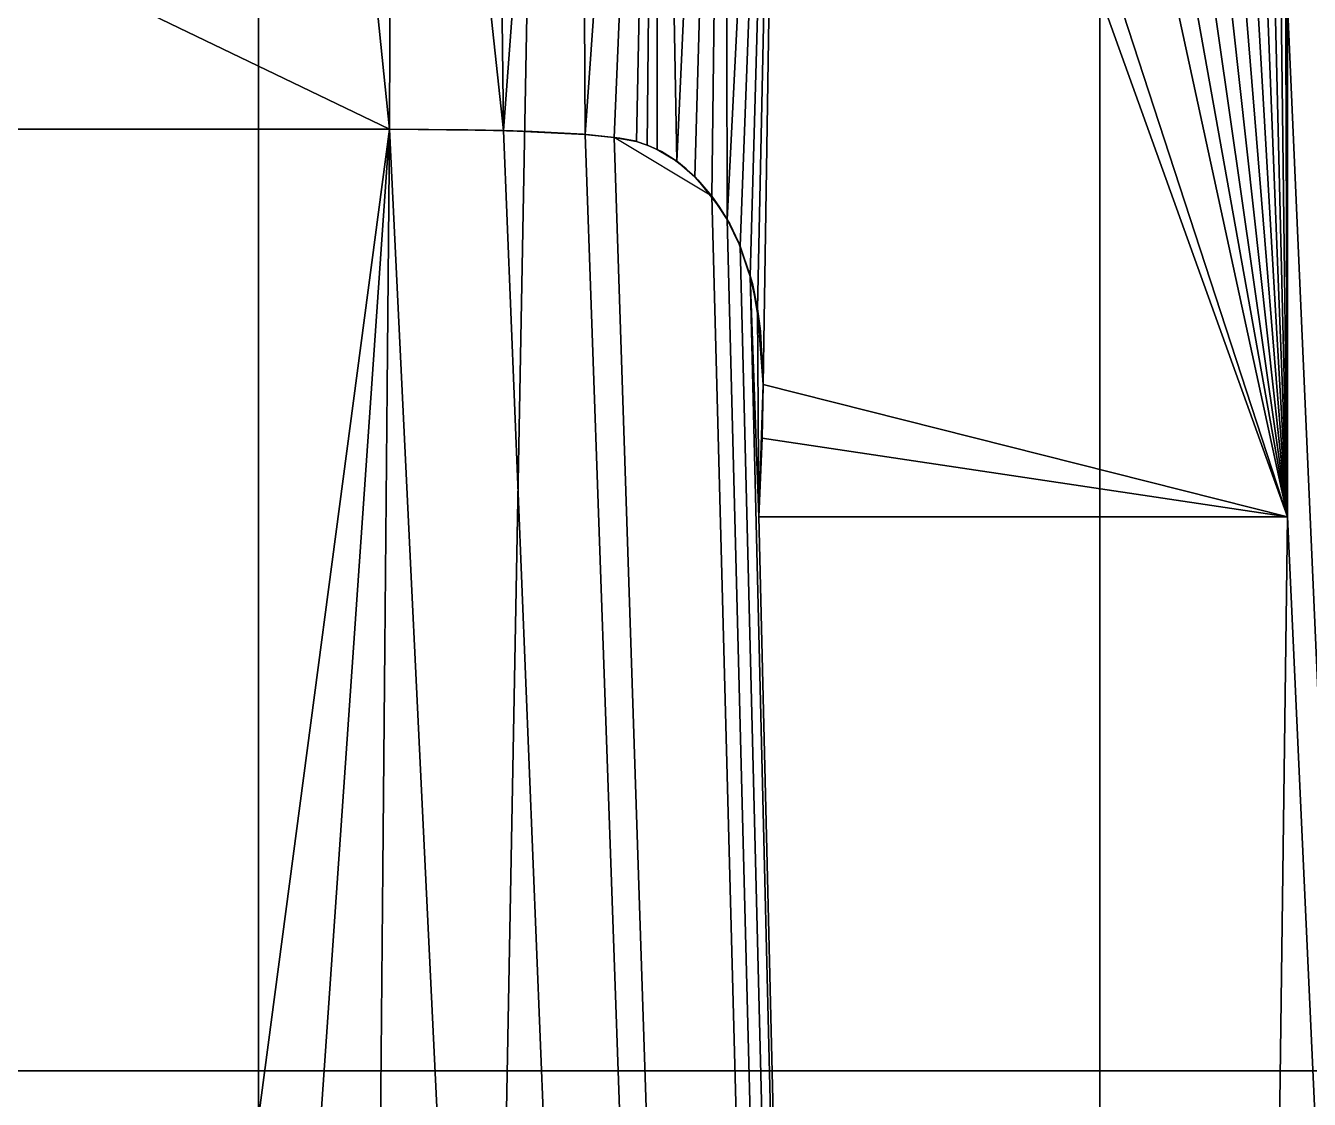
# Model space of a CAD drawing. Extents: x 36 to 230, y -1 to 167.
# Drawn here: x 84.103 to 87.923, y 56.426 to 59.621 of the extents above; entities that cross this region are included whole.
import ezdxf

# ---------------------------------------------------------------- set-up
doc = ezdxf.new("R2010")
doc.units = 0
doc.layers.get('0').update_dxf_attribs({"color": 13, "linetype": 'CONTINUOUS'})

# ---------------------------------------------------------------- blocks, each defined once
blk = doc.blocks.new('PARTE_23_-_SKETCHUP_STL_1')
for p, q in [((87.858, 59.6857, 5), (87.858, 58.1597, 5)), ((87.858, 59.6857, 3.5), (87.858, 58.1597, 3.5)), ((85.1858, 59.3127, 5), (78.8579, 59.3127, 5)), ((85.1858, 59.3127, 3.5), (78.8579, 59.3127, 3.5)), ((85.5247, 59.3088, 5), (85.1858, 59.3127, 5)), ((85.1858, 59.3127, 5), (85.1858, 59.3127, 3.5)), ((85.1858, 59.3127, 5), (85.4186, 59.311, 4.25)), ((85.4186, 59.311, 4.25), (85.1858, 59.3127, 3.5)), ((85.5247, 59.3088, 3.5), (85.1858, 59.3127, 3.5)), ((85.5247, 59.3088, 3.5), (85.4186, 59.311, 4.25)), ((85.4186, 59.311, 4.25), (85.6105, 59.3061, 4.25)), ((85.5247, 59.3088, 5), (85.4186, 59.311, 4.25)), ((85.7682, 59.2974, 5), (85.5247, 59.3088, 5)), ((85.6105, 59.3061, 4.25), (85.5247, 59.3088, 3.5)), ((85.6105, 59.3061, 4.25), (85.5247, 59.3088, 5)), ((85.7682, 59.2974, 3.5), (85.5247, 59.3088, 3.5)), ((85.7682, 59.2974, 3.5), (85.6105, 59.3061, 4.25)), ((85.7682, 59.2974, 5), (85.6105, 59.3061, 4.25)), ((85.7615, 59.2979, 4.25), (85.7682, 59.2974, 3.5)), ((85.8542, 59.2888, 3.5), (85.7615, 59.2979, 4.25)), ((85.7615, 59.2979, 4.25), (85.8715, 59.2864, 4.25)), ((85.7682, 59.2974, 5), (85.7615, 59.2979, 4.25)), ((85.8542, 59.2888, 5), (85.7615, 59.2979, 4.25)), ((85.8542, 59.2888, 5), (85.7682, 59.2974, 5)), ((85.8542, 59.2888, 3.5), (85.7682, 59.2974, 3.5)), ((86.1446, 59.1134, 5), (85.8542, 59.2888, 5)), ((85.8715, 59.2864, 4.25), (85.8542, 59.2888, 3.5)), ((85.8542, 59.2888, 5), (85.8715, 59.2864, 4.25)), ((85.8542, 59.2888, 5), (85.9208, 59.2762, 5)), ((85.9208, 59.2762, 3.5), (85.8542, 59.2888, 3.5)), ((85.9208, 59.2762, 3.5), (85.8715, 59.2864, 4.25)), ((85.8715, 59.2864, 4.25), (85.9143, 59.278, 4.25)), ((85.9208, 59.2762, 5), (85.8715, 59.2864, 4.25)), ((85.9143, 59.278, 4.25), (85.9208, 59.2762, 3.5)), ((85.9143, 59.278, 4.25), (85.9208, 59.2762, 5)), ((85.9208, 59.2762, 5), (85.9554, 59.2646, 4.25)), ((85.9208, 59.2762, 5), (85.9521, 59.2659, 5)), ((85.9521, 59.2659, 3.5), (85.9208, 59.2762, 3.5)), ((85.9521, 59.2659, 5), (85.9554, 59.2646, 4.25)), ((85.9521, 59.2659, 5), (85.9825, 59.2527, 5)), ((85.9825, 59.2527, 3.5), (85.9521, 59.2659, 3.5)), ((85.9521, 59.2659, 3.5), (85.9554, 59.2646, 4.25)), ((85.9825, 59.2527, 5), (85.9554, 59.2646, 4.25)), ((85.9949, 59.2463, 4.25), (85.9554, 59.2646, 4.25)), ((85.9825, 59.2527, 3.5), (85.9554, 59.2646, 4.25)), ((85.9825, 59.2527, 5), (85.9949, 59.2463, 4.25)), ((86.0403, 59.2177, 3.5), (85.9825, 59.2527, 3.5)), ((85.9825, 59.2527, 3.5), (85.9949, 59.2463, 4.25)), ((85.9825, 59.2527, 5), (86.0403, 59.2177, 5)), ((85.9949, 59.2463, 4.25), (86.0403, 59.2177, 3.5)), ((86.0403, 59.2177, 5), (85.9949, 59.2463, 4.25)), ((86.0327, 59.2231, 4.25), (85.9949, 59.2463, 4.25)), ((86.0403, 59.2177, 5), (86.0327, 59.2231, 4.25)), ((86.0403, 59.2177, 3.5), (86.0327, 59.2231, 4.25)), ((86.0327, 59.2231, 4.25), (86.0689, 59.195, 4.25)), ((86.0689, 59.195, 4.25), (86.0403, 59.2177, 3.5)), ((86.0403, 59.2177, 5), (86.0689, 59.195, 4.25)), ((86.0403, 59.2177, 5), (86.0944, 59.1713, 5)), ((86.0944, 59.1713, 3.5), (86.0403, 59.2177, 3.5)), ((86.0944, 59.1713, 3.5), (86.0689, 59.195, 4.25)), ((86.0689, 59.195, 4.25), (86.1034, 59.162, 4.25)), ((86.0944, 59.1713, 5), (86.0689, 59.195, 4.25)), ((86.1034, 59.162, 4.25), (86.0944, 59.1713, 3.5)), ((86.0944, 59.1713, 5), (86.1446, 59.1134, 5)), ((86.1034, 59.162, 4.25), (86.0944, 59.1713, 5)), ((86.1446, 59.1134, 3.5), (86.0944, 59.1713, 3.5)), ((86.1034, 59.162, 4.25), (86.1676, 59.0812, 4.25)), ((86.1446, 59.1134, 3.5), (86.1034, 59.162, 4.25)), ((86.1446, 59.1134, 5), (86.1034, 59.162, 4.25)), ((86.1907, 59.0442, 5), (86.1446, 59.1134, 5)), ((86.1676, 59.0812, 4.25), (86.1446, 59.1134, 3.5)), ((86.1676, 59.0812, 4.25), (86.1446, 59.1134, 5)), ((86.1907, 59.0442, 3.5), (86.1446, 59.1134, 3.5)), ((86.1676, 59.0812, 4.25), (86.1981, 59.0311, 4.25)), ((86.1907, 59.0442, 3.5), (86.1676, 59.0812, 4.25)), ((86.1907, 59.0442, 5), (86.1676, 59.0812, 4.25)), ((86.2294, 58.9651, 5), (86.1907, 59.0442, 5)), ((86.1981, 59.0311, 4.25), (86.1907, 59.0442, 3.5)), ((86.1981, 59.0311, 4.25), (86.1907, 59.0442, 5)), ((86.2294, 58.9651, 3.5), (86.1907, 59.0442, 3.5)), ((86.1981, 59.0311, 4.25), (86.2246, 58.9764, 4.25)), ((86.2294, 58.9651, 3.5), (86.1981, 59.0311, 4.25)), ((86.2294, 58.9651, 5), (86.1981, 59.0311, 4.25)), ((86.2246, 58.9764, 4.25), (86.2294, 58.9651, 3.5)), ((86.2246, 58.9764, 4.25), (86.2654, 58.8534, 4.25)), ((86.2594, 58.8764, 3.5), (86.2246, 58.9764, 4.25)), ((86.2246, 58.9764, 4.25), (86.2294, 58.9651, 5)), ((86.2594, 58.8764, 5), (86.2246, 58.9764, 4.25)), ((86.2594, 58.8764, 5), (86.2294, 58.9651, 5)), ((86.2594, 58.8764, 3.5), (86.2294, 58.9651, 3.5)), ((86.2809, 58.7781, 5), (86.2594, 58.8764, 5)), ((86.2654, 58.8534, 4.25), (86.2594, 58.8764, 3.5)), ((86.2654, 58.8534, 4.25), (86.2594, 58.8764, 5)), ((86.2809, 58.7781, 3.5), (86.2594, 58.8764, 3.5)), ((86.2654, 58.8534, 4.25), (86.2899, 58.7123, 4.25)), ((86.2809, 58.7781, 3.5), (86.2654, 58.8534, 4.25)), ((86.2809, 58.7781, 5), (86.2654, 58.8534, 4.25)), ((86.298, 58.553, 5), (86.2809, 58.7781, 5)), ((86.2899, 58.7123, 4.25), (86.2809, 58.7781, 3.5)), ((86.298, 58.553, 3.5), (86.2809, 58.7781, 3.5)), ((86.2899, 58.7123, 4.25), (86.2809, 58.7781, 5)), ((86.2899, 58.7123, 4.25), (86.298, 58.553, 5)), ((86.298, 58.553, 3.5), (86.2899, 58.7123, 4.25)), ((86.2946, 58.3937, 5), (86.298, 58.553, 5)), ((86.2946, 58.3937, 3.5), (86.298, 58.553, 3.5)), ((86.298, 58.553, 5), (86.298, 58.553, 3.5)), ((86.2845, 58.1597, 5), (86.2946, 58.3937, 5)), ((86.2845, 58.1597, 3.5), (86.2946, 58.3937, 3.5)), ((86.2946, 58.3937, 3.5), (86.2946, 58.3937, 5)), ((87.858, 58.1597, 5), (86.2845, 58.1597, 5)), ((86.2845, 58.1597, 5), (86.2845, 58.1597, 3.5)), ((87.858, 58.1597, 3.5), (86.2845, 58.1597, 3.5)), ((87.858, 58.1597, 5), (87.858, 58.1597, 3.5)), ((89.0959, 56.51, 3), (76.388, 56.51, 3)), ((76.388, 56.51, 5), (89.0959, 56.51, 5))]:
    blk.add_line(p, q)
mesh = blk.add_polyface()
corners = [(82.3407, 18.2782), (82.3407, 148.182), (84.7956, 149.5388), (84.7956, 16.9215), (87.2994, 150.8028), (87.2994, 15.6574), (89.8488, 151.9723), (89.8488, 14.4879), (92.4401, 153.0456), (92.4401, 13.4146), (95.0698, 154.0214), (95.0698, 12.4389), (97.7341, 154.8981), (54.8888, 120.7301), (52.9943, 164.2027), (56.9208, 120.1585), (56.6209, 119.7301), (56.3999, 119.2562), (57.2906, 120.5282), (57.7189, 120.8282), (58.1929, 121.0492), (58.698, 121.1845), (59.2189, 121.2301), (59.7399, 121.1845), (60.245, 121.0492), (60.7189, 120.8282), (61.1473, 120.5282), (61.5171, 120.1585), (61.817, 119.7301), (62.038, 119.2562), (62.1734, 118.7511), (62.2189, 118.2301), (62.2189, 48.2301), (56.2645, 117.7092), (56.2189, 48.2301), (56.2189, 118.2301), (56.2645, 48.751), (56.3999, 117.204), (56.3999, 49.2562), (56.6209, 116.7301), (56.6209, 49.7301), (56.9208, 116.3017), (56.9208, 50.1585), (57.2906, 115.932), (57.2906, 50.5282), (57.7189, 115.632), (57.7189, 50.8282), (58.1929, 115.411), (58.1929, 51.0492), (58.698, 115.2757), (58.698, 51.1845), (59.2189, 115.2301), (59.2189, 51.2301), (59.7399, 115.2757), (59.7399, 51.1845), (60.245, 115.411), (60.245, 51.0492), (60.7189, 115.632), (60.7189, 50.8282), (61.1473, 115.932), (61.1473, 50.5282), (61.5171, 116.3017), (61.5171, 50.1585), (61.817, 116.7301), (61.817, 49.7301), (62.038, 117.204), (62.038, 49.2562), (62.1734, 117.7092), (62.1734, 48.751)]
mesh.append_faces([[corners[k] for k in face] for face in [(15, 1, 18), (18, 1, 19), (19, 1, 20), (20, 1, 21), (21, 1, 22), (22, 1, 23), (23, 1, 24), (24, 1, 25), (25, 1, 26), (26, 1, 27), (27, 1, 28), (28, 1, 29), (29, 1, 30), (30, 1, 31), (33, 34, 35)]], dxfattribs={"vtx0": -1, "vtx1": -1})
mesh.append_faces([[corners[k] for k in face] for face in [(13, 1, 15), (31, 1, 32)]], dxfattribs={"vtx0": -1, "vtx1": -1, "vtx2": -1})
mesh.append_faces([[corners[k] for k in face] for face in [(0, 1, 2), (3, 2, 4), (5, 4, 6), (7, 6, 8), (9, 8, 10), (11, 10, 12), (13, 14, 1), (13, 15, 16), (13, 16, 17), (36, 33, 37), (38, 37, 39), (40, 39, 41), (42, 41, 43), (44, 43, 45), (46, 45, 47), (48, 47, 49), (50, 49, 51), (52, 51, 53), (54, 53, 55), (56, 55, 57), (58, 57, 59), (60, 59, 61), (62, 61, 63), (64, 63, 65), (66, 65, 67), (68, 67, 31)]], dxfattribs={"vtx0": -1, "vtx2": -1})
mesh = blk.add_polyface()
corners = [(52.9943, 2.2576), (54.8888, 45.7301), (82.3407, 18.2782), (56.9208, 46.3017), (56.6209, 46.7301), (56.3999, 47.204), (57.2906, 45.932), (57.7189, 45.632), (58.1929, 45.411), (58.698, 45.2757), (59.2189, 45.2301), (59.7399, 45.2757), (60.245, 45.411), (60.7189, 45.632), (61.1473, 45.932), (61.5171, 46.3017), (61.817, 46.7301), (62.038, 47.204), (62.1734, 47.7092), (62.2189, 48.2301), (82.3407, 148.182), (84.7956, 149.5388), (84.7956, 16.9215), (87.2994, 150.8028), (87.2994, 15.6574), (89.8488, 151.9723), (89.8488, 14.4879), (92.4401, 153.0456), (92.4401, 13.4146), (95.0698, 154.0214), (95.0698, 12.4389), (97.7341, 154.8981), (97.7341, 11.5621), (56.2189, 48.2301), (56.2645, 117.7092), (56.2645, 48.751), (56.3999, 117.204), (56.3999, 49.2562), (56.6209, 116.7301), (56.6209, 49.7301), (56.9208, 116.3017), (56.9208, 50.1585), (57.2906, 115.932), (57.2906, 50.5282), (57.7189, 115.632), (57.7189, 50.8282), (58.1929, 115.411), (58.1929, 51.0492), (58.698, 115.2757), (58.698, 51.1845), (59.2189, 115.2301), (59.2189, 51.2301), (59.7399, 115.2757), (59.7399, 51.1845), (60.245, 115.411), (60.245, 51.0492), (60.7189, 115.632), (60.7189, 50.8282), (61.1473, 115.932), (61.1473, 50.5282), (61.5171, 116.3017), (61.5171, 50.1585), (61.817, 116.7301), (61.817, 49.7301), (62.038, 117.204), (62.038, 49.2562), (62.1734, 117.7092), (62.1734, 48.751), (62.2189, 118.2301)]
mesh.append_faces([[corners[k] for k in face] for face in [(0, 1, 2), (3, 1, 4), (4, 1, 5), (2, 21, 22), (22, 23, 24), (24, 25, 26), (26, 27, 28), (28, 29, 30), (30, 31, 32), (33, 34, 35), (35, 36, 37), (37, 38, 39), (39, 40, 41), (41, 42, 43), (43, 44, 45), (45, 46, 47), (47, 48, 49), (49, 50, 51), (51, 52, 53), (53, 54, 55), (55, 56, 57), (57, 58, 59), (59, 60, 61), (61, 62, 63), (63, 64, 65), (65, 66, 67), (67, 68, 19)]], dxfattribs={"vtx0": -1, "vtx1": -1})
mesh.append_faces([[corners[k] for k in face] for face in [(2, 1, 3), (2, 19, 20)]], dxfattribs={"vtx0": -1, "vtx1": -1, "vtx2": -1})
mesh.append_faces([[corners[k] for k in face] for face in [(2, 3, 6), (2, 6, 7), (2, 7, 8), (2, 8, 9), (2, 9, 10), (2, 10, 11), (2, 11, 12), (2, 12, 13), (2, 13, 14), (2, 14, 15), (2, 15, 16), (2, 16, 17), (2, 17, 18), (2, 18, 19)]], dxfattribs={"vtx0": -1, "vtx2": -1})
mesh = blk.add_polyface()
corners = [(91.3919, 53.979, 5), (91.3407, 113.2301, 5), (91.3407, 53.2301, 5), (91.3919, 112.4812, 5), (91.5447, 54.714, 5), (91.5447, 111.7462, 5), (91.796, 55.4213, 5), (91.796, 111.0389, 5), (92.1414, 56.0878, 5), (89.8488, 151.9723, 5), (89.8488, 14.4879, 5), (80.7909, 83.3217, 5), (80.7886, 82.0161, 5), (81.0622, 82.006, 5), (81.3657, 83.1878, 5), (81.9167, 82.006, 5), (85.7203, 80.0724, 5), (86.02, 78.7301, 5), (86.1375, 79.7426, 5), (86.02, 76.5259, 5), (86.5761, 79.3948, 5), (87.858, 78.7301, 5), (87.858, 79.3948, 5), (79.9609, 79.672, 5), (78.8579, 75.651, 5), (87.858, 75.651, 5), (80.1765, 79.5658, 5), (80.3941, 79.4965, 5), (80.633, 79.452, 5), (80.9121, 79.4202, 5), (81.2315, 79.4012, 5), (81.5912, 79.3948, 5), (81.9167, 79.3948, 5), (82.127, 82.7859, 5), (82.2445, 82.7099, 5), (82.3834, 82.6157, 5), (82.5438, 82.5034, 5), (82.7255, 82.373, 5), (82.9287, 82.2245, 5), (83.1532, 82.0579, 5), (83.3992, 81.8731, 5), (83.6665, 81.6702, 5), (83.9553, 81.4492, 5), (84.2655, 81.2101, 5), (84.5971, 80.9529, 5), (84.9501, 80.6775, 5), (85.3245, 80.384, 5), (87.858, 76.5259, 5), (87.858, 72.9924, 5), (81.7811, 72.9924, 5), (87.858, 71.9276, 5)]
mesh.append_faces([[corners[k] for k in face] for face in [(0, 1, 2), (16, 17, 18), (17, 16, 19), (18, 17, 20), (20, 21, 22), (23, 19, 26), (26, 19, 27), (27, 19, 28), (28, 19, 29), (29, 19, 30), (30, 19, 31), (31, 19, 32), (32, 19, 15), (33, 19, 34), (34, 19, 35), (35, 19, 36), (36, 19, 37), (37, 19, 38), (38, 19, 39), (39, 19, 40), (40, 19, 41), (41, 19, 42), (42, 19, 43), (43, 19, 44), (44, 19, 45), (45, 19, 46), (46, 19, 16), (19, 25, 47)]], dxfattribs={"vtx0": -1, "vtx1": -1})
mesh.append_faces([[corners[k] for k in face] for face in [(9, 10, 2), (23, 24, 19), (15, 19, 33)]], dxfattribs={"vtx0": -1, "vtx1": -1, "vtx2": -1})
mesh.append_faces([[corners[k] for k in face] for face in [(3, 0, 4), (5, 4, 6), (7, 6, 8), (11, 12, 13), (14, 13, 15), (20, 17, 21), (19, 24, 25)]], dxfattribs={"vtx0": -1, "vtx2": -1})
mesh.append_faces([[corners[k] for k in face] for face in [(48, 49, 50)]], dxfattribs={"vtx2": -1})
mesh = blk.add_polyface()
corners = [(91.3407, 113.2301, 5), (91.3919, 53.979, 5), (91.3919, 112.4812, 5), (91.5447, 54.714, 5), (91.5447, 111.7462, 5), (91.796, 55.4213, 5), (91.796, 111.0389, 5), (92.1414, 56.0878, 5), (92.1414, 110.3724, 5), (89.8488, 151.9723, 5), (88.0275, 103.9532, 5), (89.8488, 14.4879, 5), (79.3573, 97.0531, 5), (79.2259, 92.721, 5), (79.3908, 92.9811, 5), (79.572, 96.699, 5), (79.5701, 93.1932, 5), (79.7625, 93.3662, 5), (79.7634, 96.313, 5), (79.9668, 93.5086, 5), (80.0762, 95.4458, 5), (80.183, 93.6205, 5), (80.1977, 94.9644, 5), (80.4111, 93.7019, 5), (80.2958, 94.4513, 5), (81.347, 94.4513, 5), (80.6798, 93.7597, 5), (81.0181, 93.8011, 5), (81.4259, 93.8259, 5), (81.347, 94.743, 5), (81.3508, 95.0966, 5), (81.4424, 96.0059, 5), (81.9032, 93.8341, 5), (87.858, 96.4656, 5), (85.3782, 93.825, 5), (85.786, 93.7977, 5), (86.1242, 93.7521, 5), (86.393, 93.6883, 5), (86.6232, 93.5961, 5), (86.8457, 93.4653, 5), (87.0606, 93.296, 5), (87.2679, 93.0881, 5), (87.457, 92.8492, 5), (87.6172, 92.5871, 5), (87.7486, 92.3016, 5), (87.8512, 91.9928, 5), (87.9283, 91.6623, 5), (79.1517, 88.1355, 5), (79.1905, 84.9472, 5), (79.3116, 87.8703, 5), (87.0617, 87.518, 5), (87.858, 85.8176, 5), (87.2611, 87.7098, 5), (87.4449, 87.934, 5), (87.6028, 88.193, 5), (87.7348, 88.4868, 5), (87.841, 88.8153, 5), (87.9226, 89.1832, 5)]
mesh.append_faces([[corners[k] for k in face] for face in [(0, 1, 2), (2, 3, 4), (4, 5, 6), (6, 7, 8), (20, 21, 22), (22, 23, 24), (24, 23, 25), (25, 28, 29), (29, 28, 30), (47, 48, 49), (50, 51, 52), (52, 51, 53), (53, 51, 54), (54, 51, 55), (55, 51, 56), (56, 51, 57)]], dxfattribs={"vtx0": -1, "vtx1": -1})
mesh.append_faces([[corners[k] for k in face] for face in [(9, 10, 11)]], dxfattribs={"vtx0": -1, "vtx1": -1, "vtx2": -1})
mesh.append_faces([[corners[k] for k in face] for face in [(12, 13, 14), (15, 14, 16), (15, 16, 17), (18, 17, 19), (20, 19, 21), (22, 21, 23), (25, 23, 26), (25, 26, 27), (25, 27, 28), (31, 28, 32), (33, 34, 35), (33, 35, 36), (33, 36, 37), (33, 37, 38), (33, 38, 39), (33, 39, 40), (33, 40, 41), (33, 41, 42), (33, 42, 43), (33, 43, 44), (33, 44, 45), (33, 45, 46)]], dxfattribs={"vtx0": -1, "vtx2": -1})
mesh = blk.add_polyface()
corners = [(82.3407, 148.182, 5), (82.1904, 107.0218, 5), (82.2705, 106.9376, 5), (82.4296, 106.7212, 5), (84.7956, 149.5388, 5), (82.5875, 106.4408, 5), (82.7442, 106.0964, 5), (82.858, 106.3999, 5), (82.9959, 106.6661, 5), (83.1581, 106.895, 5), (89.8488, 151.9723, 5), (87.8406, 105.6541, 5), (87.9224, 105.2857, 5), (87.9808, 104.8794, 5), (88.0158, 104.4353, 5), (88.0275, 103.9532, 5), (80.4575, 100.628, 5), (87.858, 99.382, 5), (80.7203, 100.5887, 5), (81.3222, 100.5926, 5), (81.6141, 100.6435, 5), (81.8767, 100.7283, 5), (82.11, 100.8469, 5), (82.2156, 100.919, 5), (82.3137, 100.9995, 5), (83.7106, 100.6367, 5), (82.4043, 101.0886, 5), (83.5642, 100.6883, 5), (82.4873, 101.1861, 5), (83.4251, 100.7617, 5), (83.2934, 100.857, 5), (82.6308, 101.4065, 5), (83.1689, 100.9741, 5), (83.0517, 101.113, 5), (82.9419, 101.2738, 5), (82.7442, 101.6608, 5), (86.2784, 100.578, 5), (86.5634, 100.659, 5), (86.7998, 100.763, 5), (86.9951, 100.8918, 5), (87.1743, 101.0505, 5), (87.3391, 101.2395, 5), (87.4896, 101.4587, 5), (87.6259, 101.7082, 5), (87.7473, 101.9885, 5), (87.8482, 102.3051, 5), (87.9267, 102.6599, 5), (91.3407, 113.2301, 5), (91.3407, 53.2301, 5)]
mesh.append_faces([[corners[k] for k in face] for face in [(31, 34, 35)]], dxfattribs={"vtx0": -1})
mesh.append_faces([[corners[k] for k in face] for face in [(16, 17, 18), (19, 17, 20), (20, 17, 21), (21, 17, 22), (22, 17, 23), (23, 17, 24), (24, 25, 26), (26, 27, 28), (28, 30, 31), (36, 17, 37), (37, 17, 38), (38, 17, 39), (39, 17, 40), (40, 17, 41), (41, 17, 42), (42, 17, 43), (43, 17, 44), (44, 17, 45), (45, 17, 46)]], dxfattribs={"vtx0": -1, "vtx1": -1})
mesh.append_faces([[corners[k] for k in face] for face in [(24, 17, 25), (47, 10, 48)]], dxfattribs={"vtx0": -1, "vtx1": -1, "vtx2": -1})
mesh.append_faces([[corners[k] for k in face] for face in [(0, 1, 2), (0, 2, 3), (4, 3, 5), (4, 5, 6), (4, 6, 7), (4, 7, 8), (4, 8, 9), (10, 11, 12), (10, 12, 13), (10, 13, 14), (10, 14, 15), (26, 25, 27), (28, 27, 29), (28, 29, 30), (31, 30, 32), (31, 32, 33), (31, 33, 34)]], dxfattribs={"vtx0": -1, "vtx2": -1})
mesh = blk.add_polyface()
corners = [(61.2034, 129.9918, 5), (61.2034, 36.4684, 5), (62.9928, 34.3086, 5), (62.9928, 132.1517, 5), (64.8618, 32.2172, 5), (77.3407, 53.2301, 5), (77.5917, 21.2622, 5), (77.3407, 113.2301, 5), (51.0985, 113.222, 5), (51.0985, 53.2382, 5), (52.268, 50.6888, 5), (52.268, 115.7714, 5), (53.5321, 48.185, 5), (53.5321, 118.2753, 5), (54.8888, 45.7301, 5), (54.8888, 120.7301, 5), (56.3364, 43.3277, 5), (56.3364, 123.1325, 5), (57.6189, 48.2301, 5), (60.8189, 48.2301, 5), (60.8189, 118.2301, 5), (57.6432, 48.5079, 5), (57.6189, 118.2301, 5), (57.6432, 117.9523, 5), (57.7154, 48.7773, 5), (57.7154, 117.6829, 5), (57.8333, 49.0301, 5), (57.8333, 117.4301, 5), (57.9933, 49.2586, 5), (57.9933, 117.2016, 5), (58.1905, 49.4558, 5), (58.1905, 117.0044, 5), (58.4189, 49.6157, 5), (58.4189, 116.8445, 5), (58.6717, 49.7336, 5), (58.6717, 116.7266, 5), (58.9411, 49.8058, 5), (58.9411, 116.6544, 5), (59.2189, 49.8301, 5), (59.2189, 116.6301, 5), (59.4968, 49.8058, 5), (59.4968, 116.6544, 5), (59.7662, 49.7336, 5), (59.7662, 116.7266, 5), (60.0189, 49.6157, 5), (60.0189, 116.8445, 5), (60.2474, 49.4558, 5), (60.2474, 117.0044, 5), (60.4446, 49.2586, 5), (60.4446, 117.2016, 5), (60.6046, 49.0301, 5), (60.6046, 117.4301, 5), (60.7224, 48.7773, 5), (60.7224, 117.6829, 5), (60.7946, 48.5079, 5), (60.7946, 117.9523, 5), (78.8579, 75.651, 5), (78.8037, 81.3589, 5), (78.8579, 59.3127, 5), (78.8579, 62.3579, 5), (78.8579, 66.2712, 5), (78.8579, 70.2049, 5), (78.8579, 71.6902, 5), (84.8738, 62.3579, 5), (86.02, 65.3895, 5), (79.2801, 70.2909, 5), (79.7396, 70.3795, 5), (83.0629, 70.9984, 5), (80.2364, 70.4707, 5), (80.7705, 70.5644, 5)]
mesh.append_faces([[corners[k] for k in face] for face in [(67, 68, 69)]], dxfattribs={"vtx0": -1})
mesh.append_faces([[corners[k] for k in face] for face in [(21, 22, 18), (56, 61, 62), (63, 60, 59), (65, 62, 61), (62, 66, 67)]], dxfattribs={"vtx0": -1, "vtx1": -1})
mesh.append_faces([[corners[k] for k in face] for face in [(5, 6, 7), (17, 16, 18), (19, 1, 20), (56, 57, 58), (56, 59, 60), (60, 63, 64)]], dxfattribs={"vtx0": -1, "vtx1": -1, "vtx2": -1})
mesh.append_faces([[corners[k] for k in face] for face in [(0, 1, 2), (3, 2, 4), (8, 9, 10), (11, 10, 12), (13, 12, 14), (15, 14, 16), (23, 21, 24), (25, 24, 26), (27, 26, 28), (29, 28, 30), (31, 30, 32), (33, 32, 34), (35, 34, 36), (37, 36, 38), (39, 38, 40), (41, 40, 42), (43, 42, 44), (45, 44, 46), (47, 46, 48), (49, 48, 50), (51, 50, 52), (53, 52, 54), (55, 54, 19), (56, 58, 59), (56, 60, 61), (62, 65, 66), (67, 66, 68)]], dxfattribs={"vtx0": -1, "vtx2": -1})
mesh = blk.add_polyface()
corners = [(89.0959, 109.284, 3), (76.388, 56.51, 3), (76.388, 109.284, 3), (89.0959, 56.51, 3)]
mesh.append_faces([[corners[k] for k in face] for face in [(0, 1, 2), (1, 0, 3)]], dxfattribs={"vtx0": -1})
mesh = blk.add_polyface()
corners = [(89.0959, 56.51, 5), (76.388, 109.284, 5), (76.388, 56.51, 5), (89.0959, 109.284, 5)]
mesh.append_faces([[corners[k] for k in face] for face in [(0, 1, 2), (1, 0, 3)]], dxfattribs={"vtx0": -1})
mesh = blk.add_polyface()
corners = [(86.2594, 58.8764, 5), (86.2845, 58.1597, 5), (86.2809, 58.7781, 5), (87.858, 71.9276, 5), (89.8488, 14.4879, 5), (87.858, 72.9924, 5), (87.858, 75.651, 5), (87.858, 76.5259, 5), (87.858, 78.7301, 5), (87.858, 79.3948, 5), (87.858, 85.8176, 5), (87.9226, 89.1832, 5), (87.9809, 89.5952, 5), (88.0159, 90.0514, 5), (88.0275, 90.5515, 5), (88.0275, 103.9532, 5), (87.858, 70.0489, 5), (81.9167, 68.9366, 5), (87.858, 68.9298, 5), (78.8579, 66.2712, 5), (86.02, 65.3895, 5), (87.858, 66.2712, 5), (84.8738, 62.3579, 5), (85.1961, 62.3573, 5), (85.4884, 62.3555, 5), (85.7506, 62.3526, 5), (85.9827, 62.3485, 5), (86.02, 63.1853, 5), (87.858, 65.3895, 5), (86.1847, 62.3433, 5), (87.858, 63.1853, 5), (86.3565, 62.3369, 5), (86.4983, 62.3293, 5), (86.61, 62.3206, 5), (86.7987, 62.286, 5), (86.978, 62.2197, 5), (87.1479, 62.1216, 5), (87.3086, 61.9916, 5), (87.4525, 61.8327, 5), (87.5723, 61.6474, 5), (87.6678, 61.4359, 5), (87.7393, 61.1981, 5), (87.7912, 60.9154, 5), (87.8283, 60.5691, 5), (87.8505, 60.1592, 5), (87.858, 59.6857, 5), (86.298, 58.553, 5), (86.2946, 58.3937, 5)]
mesh.append_faces([[corners[k] for k in face] for face in [(46, 1, 47)]], dxfattribs={"vtx0": -1})
mesh.append_faces([[corners[k] for k in face] for face in [(0, 1, 2), (5, 4, 6), (7, 4, 8), (9, 4, 10), (11, 4, 12), (12, 4, 13), (13, 4, 14), (19, 20, 21), (20, 26, 27), (29, 27, 26), (27, 29, 30)]], dxfattribs={"vtx0": -1, "vtx1": -1})
mesh.append_faces([[corners[k] for k in face] for face in [(3, 4, 5), (6, 4, 7), (8, 4, 9), (10, 4, 11), (14, 4, 15)]], dxfattribs={"vtx0": -1, "vtx1": -1, "vtx2": -1})
mesh.append_faces([[corners[k] for k in face] for face in [(20, 22, 23), (20, 23, 24), (20, 24, 25), (20, 25, 26), (21, 20, 28), (30, 29, 31), (30, 31, 32), (30, 32, 33), (30, 33, 34), (30, 34, 35), (30, 35, 36), (30, 36, 37), (30, 37, 38), (30, 38, 39), (30, 39, 40), (30, 40, 41), (30, 41, 42), (30, 42, 43), (30, 43, 44), (30, 44, 45), (1, 46, 2)]], dxfattribs={"vtx0": -1, "vtx2": -1})
mesh.append_faces([[corners[k] for k in face] for face in [(16, 17, 18)]], dxfattribs={"vtx2": -1})
mesh = blk.add_polyface()
corners = [(91.3407, 53.2301, 5), (89.8488, 14.4879, 5), (92.4401, 13.4146, 5), (91.3919, 52.4812, 5), (91.5447, 51.7462, 5), (91.796, 51.0389, 5), (92.1414, 50.3724, 5), (72.9597, 47.8451, 5), (73.079, 24.5927, 5), (73.6825, 48.0477, 5), (75.3042, 22.8853, 5), (74.3711, 48.3467, 5), (75.0125, 48.7368, 5), (75.5947, 49.2105, 5), (77.5917, 21.2622, 5), (76.1071, 49.7591, 5), (76.54, 50.3724, 5), (76.8854, 51.0389, 5), (77.1367, 51.7462, 5), (77.2895, 52.4812, 5), (77.3407, 53.2301, 5), (78.8579, 59.3127, 5), (79.9383, 19.7258, 5), (85.1858, 59.3127, 5), (82.3407, 18.2782, 5), (84.7956, 16.9215, 5), (87.2994, 15.6574, 5), (85.5247, 59.3088, 5), (85.7682, 59.2974, 5), (85.8542, 59.2888, 5), (86.1446, 59.1134, 5), (86.1907, 59.0442, 5), (86.2294, 58.9651, 5), (86.2594, 58.8764, 5), (86.2845, 58.1597, 5), (87.858, 58.1597, 5), (87.858, 59.6857, 5), (87.858, 63.1853, 5), (87.858, 65.3895, 5), (87.858, 66.2712, 5), (87.858, 68.9298, 5), (87.858, 70.0489, 5), (87.858, 71.9276, 5)]
mesh.append_faces([[corners[k] for k in face] for face in [(0, 2, 3), (3, 2, 4), (4, 2, 5), (5, 2, 6), (7, 8, 9), (9, 10, 11), (11, 10, 12), (12, 10, 13), (13, 14, 15), (15, 14, 16), (16, 14, 17), (17, 14, 18), (18, 14, 19), (19, 14, 20), (21, 22, 23), (23, 26, 27), (27, 26, 28), (28, 26, 29), (29, 26, 30), (30, 26, 31), (31, 26, 32), (32, 26, 33), (34, 26, 35), (35, 1, 36), (37, 1, 38), (39, 1, 40), (41, 1, 42)]], dxfattribs={"vtx0": -1, "vtx1": -1})
mesh.append_faces([[corners[k] for k in face] for face in [(33, 26, 34), (36, 1, 37), (38, 1, 39), (40, 1, 41)]], dxfattribs={"vtx0": -1, "vtx1": -1, "vtx2": -1})
mesh.append_faces([[corners[k] for k in face] for face in [(0, 1, 2), (9, 8, 10), (13, 10, 14), (21, 14, 22), (23, 22, 24), (23, 24, 25), (23, 25, 26), (35, 26, 1)]], dxfattribs={"vtx0": -1, "vtx2": -1})
mesh = blk.add_polyface()
corners = [(87.858, 58.1597, 3.5), (86.2946, 58.3937, 3.5), (86.2845, 58.1597, 3.5), (86.298, 58.553, 3.5), (86.3565, 62.3369, 3.5), (86.4983, 62.3293, 3.5), (86.978, 62.2197, 3.5), (87.1479, 62.1216, 3.5), (87.3086, 61.9916, 3.5), (87.4525, 61.8327, 3.5), (87.5723, 61.6474, 3.5), (87.6678, 61.4359, 3.5), (87.7393, 61.1981, 3.5), (87.7912, 60.9154, 3.5), (87.8283, 60.5691, 3.5), (87.8505, 60.1592, 3.5), (87.858, 59.6857, 3.5), (85.1858, 59.3127, 3.5), (78.8579, 62.3579, 3.5), (78.8579, 59.3127, 3.5), (84.8738, 62.3579, 3.5), (85.1961, 62.3573, 3.5), (85.5247, 59.3088, 3.5), (85.4884, 62.3555, 3.5), (85.7506, 62.3526, 3.5), (85.7682, 59.2974, 3.5), (85.9827, 62.3485, 3.5), (85.8542, 59.2888, 3.5), (85.9208, 59.2762, 3.5), (85.9521, 59.2659, 3.5), (85.9825, 59.2527, 3.5), (86.0403, 59.2177, 3.5), (86.1847, 62.3433, 3.5), (86.0944, 59.1713, 3.5), (86.1446, 59.1134, 3.5), (86.1907, 59.0442, 3.5), (86.2294, 58.9651, 3.5), (86.2594, 58.8764, 3.5), (86.2809, 58.7781, 3.5)]
mesh.append_faces([[corners[k] for k in face] for face in [(0, 1, 2), (15, 0, 16), (17, 18, 19)]], dxfattribs={"vtx0": -1})
mesh.append_faces([[corners[k] for k in face] for face in [(1, 0, 3), (4, 0, 5), (5, 0, 6), (6, 0, 7), (7, 0, 8), (8, 0, 9), (9, 0, 10), (10, 0, 11), (11, 0, 12), (12, 0, 13), (13, 0, 14), (14, 0, 15), (18, 17, 20), (20, 17, 21), (21, 22, 23), (23, 22, 24), (24, 25, 26), (26, 31, 32), (32, 35, 4)]], dxfattribs={"vtx0": -1, "vtx1": -1})
mesh.append_faces([[corners[k] for k in face] for face in [(3, 0, 4)]], dxfattribs={"vtx0": -1, "vtx1": -1, "vtx2": -1})
mesh.append_faces([[corners[k] for k in face] for face in [(21, 17, 22), (24, 22, 25), (26, 25, 27), (26, 27, 28), (26, 28, 29), (26, 29, 30), (26, 30, 31), (32, 31, 33), (32, 33, 34), (32, 34, 35), (4, 35, 36), (4, 36, 37), (4, 37, 38), (4, 38, 3)]], dxfattribs={"vtx0": -1, "vtx2": -1})
mesh = blk.add_polyface()
corners = [(87.858, 59.6857, 5), (87.858, 58.1597, 3.5), (87.858, 58.1597, 5), (87.858, 59.6857, 3.5)]
mesh.append_faces([[corners[k] for k in face] for face in [(0, 1, 2), (1, 0, 3)]], dxfattribs={"vtx0": -1})
mesh = blk.add_polyface()
corners = [(78.8579, 59.3127, 5), (85.1858, 59.3127, 3.5), (78.8579, 59.3127, 3.5), (85.1858, 59.3127, 5)]
mesh.append_faces([[corners[k] for k in face] for face in [(0, 1, 2), (1, 0, 3)]], dxfattribs={"vtx0": -1})
mesh = blk.add_polyface()
corners = [(85.1858, 59.3127, 5), (85.4186, 59.311, 4.25), (85.1858, 59.3127, 3.5)]
mesh.append_faces([[corners[k] for k in face] for face in [(0, 1, 2)]])
mesh = blk.add_polyface()
corners = [(85.4186, 59.311, 4.25), (85.5247, 59.3088, 3.5), (85.1858, 59.3127, 3.5)]
mesh.append_faces([[corners[k] for k in face] for face in [(0, 1, 2)]])
mesh = blk.add_polyface()
corners = [(85.5247, 59.3088, 5), (85.4186, 59.311, 4.25), (85.1858, 59.3127, 5)]
mesh.append_faces([[corners[k] for k in face] for face in [(0, 1, 2)]])
mesh = blk.add_polyface()
corners = [(85.6105, 59.3061, 4.25), (85.5247, 59.3088, 3.5), (85.4186, 59.311, 4.25)]
mesh.append_faces([[corners[k] for k in face] for face in [(0, 1, 2)]])
mesh = blk.add_polyface()
corners = [(85.5247, 59.3088, 5), (85.6105, 59.3061, 4.25), (85.4186, 59.311, 4.25)]
mesh.append_faces([[corners[k] for k in face] for face in [(0, 1, 2)]])
mesh = blk.add_polyface()
corners = [(85.7682, 59.2974, 5), (85.6105, 59.3061, 4.25), (85.5247, 59.3088, 5)]
mesh.append_faces([[corners[k] for k in face] for face in [(0, 1, 2)]])
mesh = blk.add_polyface()
corners = [(85.6105, 59.3061, 4.25), (85.7682, 59.2974, 3.5), (85.5247, 59.3088, 3.5)]
mesh.append_faces([[corners[k] for k in face] for face in [(0, 1, 2)]])
mesh = blk.add_polyface()
corners = [(85.6105, 59.3061, 4.25), (85.7615, 59.2979, 4.25), (85.7682, 59.2974, 3.5), (85.7682, 59.2974, 5)]
mesh.append_faces([[corners[k] for k in face] for face in [(0, 1, 2), (1, 0, 3)]], dxfattribs={"vtx0": -1})
mesh = blk.add_polyface()
corners = [(85.8715, 59.2864, 4.25), (85.8542, 59.2888, 3.5), (85.7615, 59.2979, 4.25)]
mesh.append_faces([[corners[k] for k in face] for face in [(0, 1, 2)]])
mesh = blk.add_polyface()
corners = [(85.8542, 59.2888, 5), (85.7615, 59.2979, 4.25), (85.7682, 59.2974, 5)]
mesh.append_faces([[corners[k] for k in face] for face in [(0, 1, 2)]])
mesh = blk.add_polyface()
corners = [(85.8542, 59.2888, 5), (85.8715, 59.2864, 4.25), (85.7615, 59.2979, 4.25)]
mesh.append_faces([[corners[k] for k in face] for face in [(0, 1, 2)]])
mesh = blk.add_polyface()
corners = [(85.7615, 59.2979, 4.25), (85.8542, 59.2888, 3.5), (85.7682, 59.2974, 3.5)]
mesh.append_faces([[corners[k] for k in face] for face in [(0, 1, 2)]])
mesh = blk.add_polyface()
corners = [(85.9208, 59.2762, 5), (85.8715, 59.2864, 4.25), (85.8542, 59.2888, 5)]
mesh.append_faces([[corners[k] for k in face] for face in [(0, 1, 2)]])
mesh = blk.add_polyface()
corners = [(85.8715, 59.2864, 4.25), (85.9208, 59.2762, 3.5), (85.8542, 59.2888, 3.5)]
mesh.append_faces([[corners[k] for k in face] for face in [(0, 1, 2)]])
mesh = blk.add_polyface()
corners = [(85.9143, 59.278, 4.25), (85.9208, 59.2762, 3.5), (85.8715, 59.2864, 4.25)]
mesh.append_faces([[corners[k] for k in face] for face in [(0, 1, 2)]])
mesh = blk.add_polyface()
corners = [(85.9208, 59.2762, 5), (85.9143, 59.278, 4.25), (85.8715, 59.2864, 4.25)]
mesh.append_faces([[corners[k] for k in face] for face in [(0, 1, 2)]])
mesh = blk.add_polyface()
corners = [(85.9143, 59.278, 4.25), (85.9521, 59.2659, 3.5), (85.9208, 59.2762, 3.5), (85.9554, 59.2646, 4.25), (85.9208, 59.2762, 5)]
mesh.append_faces([[corners[k] for k in face] for face in [(0, 1, 2), (3, 0, 4)]], dxfattribs={"vtx0": -1})
mesh.append_faces([[corners[k] for k in face] for face in [(1, 0, 3)]], dxfattribs={"vtx0": -1, "vtx1": -1})
mesh = blk.add_polyface()
corners = [(85.9521, 59.2659, 5), (85.9554, 59.2646, 4.25), (85.9208, 59.2762, 5)]
mesh.append_faces([[corners[k] for k in face] for face in [(0, 1, 2)]])
mesh = blk.add_polyface()
corners = [(85.9825, 59.2527, 5), (85.9554, 59.2646, 4.25), (85.9521, 59.2659, 5)]
mesh.append_faces([[corners[k] for k in face] for face in [(0, 1, 2)]])
mesh = blk.add_polyface()
corners = [(85.9554, 59.2646, 4.25), (85.9825, 59.2527, 3.5), (85.9521, 59.2659, 3.5)]
mesh.append_faces([[corners[k] for k in face] for face in [(0, 1, 2)]])
mesh = blk.add_polyface()
corners = [(85.9825, 59.2527, 5), (85.9949, 59.2463, 4.25), (85.9554, 59.2646, 4.25)]
mesh.append_faces([[corners[k] for k in face] for face in [(0, 1, 2)]])
mesh = blk.add_polyface()
corners = [(85.9949, 59.2463, 4.25), (85.9825, 59.2527, 3.5), (85.9554, 59.2646, 4.25)]
mesh.append_faces([[corners[k] for k in face] for face in [(0, 1, 2)]])
mesh = blk.add_polyface()
corners = [(85.9949, 59.2463, 4.25), (86.0403, 59.2177, 3.5), (85.9825, 59.2527, 3.5)]
mesh.append_faces([[corners[k] for k in face] for face in [(0, 1, 2)]])
mesh = blk.add_polyface()
corners = [(86.0403, 59.2177, 5), (85.9949, 59.2463, 4.25), (85.9825, 59.2527, 5)]
mesh.append_faces([[corners[k] for k in face] for face in [(0, 1, 2)]])
mesh = blk.add_polyface()
corners = [(86.0403, 59.2177, 5), (86.0327, 59.2231, 4.25), (85.9949, 59.2463, 4.25)]
mesh.append_faces([[corners[k] for k in face] for face in [(0, 1, 2)]])
mesh = blk.add_polyface()
corners = [(86.0327, 59.2231, 4.25), (86.0403, 59.2177, 3.5), (85.9949, 59.2463, 4.25)]
mesh.append_faces([[corners[k] for k in face] for face in [(0, 1, 2)]])
mesh = blk.add_polyface()
corners = [(86.0689, 59.195, 4.25), (86.0403, 59.2177, 3.5), (86.0327, 59.2231, 4.25)]
mesh.append_faces([[corners[k] for k in face] for face in [(0, 1, 2)]])
mesh = blk.add_polyface()
corners = [(86.0403, 59.2177, 5), (86.0689, 59.195, 4.25), (86.0327, 59.2231, 4.25)]
mesh.append_faces([[corners[k] for k in face] for face in [(0, 1, 2)]])
mesh = blk.add_polyface()
corners = [(86.0944, 59.1713, 5), (86.0689, 59.195, 4.25), (86.0403, 59.2177, 5)]
mesh.append_faces([[corners[k] for k in face] for face in [(0, 1, 2)]])
mesh = blk.add_polyface()
corners = [(86.0689, 59.195, 4.25), (86.0944, 59.1713, 3.5), (86.0403, 59.2177, 3.5)]
mesh.append_faces([[corners[k] for k in face] for face in [(0, 1, 2)]])
mesh = blk.add_polyface()
corners = [(86.1034, 59.162, 4.25), (86.0944, 59.1713, 3.5), (86.0689, 59.195, 4.25)]
mesh.append_faces([[corners[k] for k in face] for face in [(0, 1, 2)]])
mesh = blk.add_polyface()
corners = [(86.0944, 59.1713, 5), (86.1034, 59.162, 4.25), (86.0689, 59.195, 4.25)]
mesh.append_faces([[corners[k] for k in face] for face in [(0, 1, 2)]])
mesh = blk.add_polyface()
corners = [(86.0944, 59.1713, 5), (86.1446, 59.1134, 5), (86.1034, 59.162, 4.25)]
mesh.append_faces([[corners[k] for k in face] for face in [(0, 1, 2)]])
mesh = blk.add_polyface()
corners = [(86.0944, 59.1713, 3.5), (86.1034, 59.162, 4.25), (86.1446, 59.1134, 3.5)]
mesh.append_faces([[corners[k] for k in face] for face in [(0, 1, 2)]])
mesh = blk.add_polyface()
corners = [(86.1034, 59.162, 4.25), (86.1676, 59.0812, 4.25), (86.1446, 59.1134, 3.5)]
mesh.append_faces([[corners[k] for k in face] for face in [(0, 1, 2)]])
mesh = blk.add_polyface()
corners = [(86.1034, 59.162, 4.25), (86.1446, 59.1134, 5), (86.1676, 59.0812, 4.25)]
mesh.append_faces([[corners[k] for k in face] for face in [(0, 1, 2)]])
mesh = blk.add_polyface()
corners = [(86.1446, 59.1134, 5), (86.1907, 59.0442, 5), (86.1676, 59.0812, 4.25)]
mesh.append_faces([[corners[k] for k in face] for face in [(0, 1, 2)]])
mesh = blk.add_polyface()
corners = [(86.1446, 59.1134, 3.5), (86.1676, 59.0812, 4.25), (86.1907, 59.0442, 3.5)]
mesh.append_faces([[corners[k] for k in face] for face in [(0, 1, 2)]])
mesh = blk.add_polyface()
corners = [(86.1676, 59.0812, 4.25), (86.1981, 59.0311, 4.25), (86.1907, 59.0442, 3.5)]
mesh.append_faces([[corners[k] for k in face] for face in [(0, 1, 2)]])
mesh = blk.add_polyface()
corners = [(86.1676, 59.0812, 4.25), (86.1907, 59.0442, 5), (86.1981, 59.0311, 4.25)]
mesh.append_faces([[corners[k] for k in face] for face in [(0, 1, 2)]])
mesh = blk.add_polyface()
corners = [(86.1907, 59.0442, 5), (86.2294, 58.9651, 5), (86.1981, 59.0311, 4.25)]
mesh.append_faces([[corners[k] for k in face] for face in [(0, 1, 2)]])
mesh = blk.add_polyface()
corners = [(86.1907, 59.0442, 3.5), (86.1981, 59.0311, 4.25), (86.2294, 58.9651, 3.5)]
mesh.append_faces([[corners[k] for k in face] for face in [(0, 1, 2)]])
mesh = blk.add_polyface()
corners = [(86.1981, 59.0311, 4.25), (86.2246, 58.9764, 4.25), (86.2294, 58.9651, 3.5)]
mesh.append_faces([[corners[k] for k in face] for face in [(0, 1, 2)]])
mesh = blk.add_polyface()
corners = [(86.1981, 59.0311, 4.25), (86.2294, 58.9651, 5), (86.2246, 58.9764, 4.25)]
mesh.append_faces([[corners[k] for k in face] for face in [(0, 1, 2)]])
mesh = blk.add_polyface()
corners = [(86.2246, 58.9764, 4.25), (86.2654, 58.8534, 4.25), (86.2594, 58.8764, 3.5)]
mesh.append_faces([[corners[k] for k in face] for face in [(0, 1, 2)]])
mesh = blk.add_polyface()
corners = [(86.2246, 58.9764, 4.25), (86.2294, 58.9651, 5), (86.2594, 58.8764, 5)]
mesh.append_faces([[corners[k] for k in face] for face in [(0, 1, 2)]])
mesh = blk.add_polyface()
corners = [(86.2246, 58.9764, 4.25), (86.2594, 58.8764, 5), (86.2654, 58.8534, 4.25)]
mesh.append_faces([[corners[k] for k in face] for face in [(0, 1, 2)]])
mesh = blk.add_polyface()
corners = [(86.2246, 58.9764, 4.25), (86.2594, 58.8764, 3.5), (86.2294, 58.9651, 3.5)]
mesh.append_faces([[corners[k] for k in face] for face in [(0, 1, 2)]])
mesh = blk.add_polyface()
corners = [(86.2594, 58.8764, 5), (86.2809, 58.7781, 5), (86.2654, 58.8534, 4.25)]
mesh.append_faces([[corners[k] for k in face] for face in [(0, 1, 2)]])
mesh = blk.add_polyface()
corners = [(86.2594, 58.8764, 3.5), (86.2654, 58.8534, 4.25), (86.2809, 58.7781, 3.5)]
mesh.append_faces([[corners[k] for k in face] for face in [(0, 1, 2)]])
mesh = blk.add_polyface()
corners = [(86.2654, 58.8534, 4.25), (86.2899, 58.7123, 4.25), (86.2809, 58.7781, 3.5)]
mesh.append_faces([[corners[k] for k in face] for face in [(0, 1, 2)]])
mesh = blk.add_polyface()
corners = [(86.2654, 58.8534, 4.25), (86.2809, 58.7781, 5), (86.2899, 58.7123, 4.25)]
mesh.append_faces([[corners[k] for k in face] for face in [(0, 1, 2)]])
mesh = blk.add_polyface()
corners = [(86.2809, 58.7781, 3.5), (86.2899, 58.7123, 4.25), (86.298, 58.553, 3.5)]
mesh.append_faces([[corners[k] for k in face] for face in [(0, 1, 2)]])
mesh = blk.add_polyface()
corners = [(86.2809, 58.7781, 5), (86.298, 58.553, 5), (86.2899, 58.7123, 4.25)]
mesh.append_faces([[corners[k] for k in face] for face in [(0, 1, 2)]])
mesh = blk.add_polyface()
corners = [(86.2899, 58.7123, 4.25), (86.298, 58.553, 5), (86.298, 58.553, 3.5)]
mesh.append_faces([[corners[k] for k in face] for face in [(0, 1, 2)]])
mesh = blk.add_polyface()
corners = [(86.298, 58.553, 3.5), (86.2946, 58.3937, 5), (86.2946, 58.3937, 3.5), (86.298, 58.553, 5)]
mesh.append_faces([[corners[k] for k in face] for face in [(0, 1, 2), (1, 0, 3)]], dxfattribs={"vtx0": -1})
mesh = blk.add_polyface()
corners = [(86.2946, 58.3937, 3.5), (86.2845, 58.1597, 5), (86.2845, 58.1597, 3.5), (86.2946, 58.3937, 5)]
mesh.append_faces([[corners[k] for k in face] for face in [(0, 1, 2), (1, 0, 3)]], dxfattribs={"vtx0": -1})
mesh = blk.add_polyface()
corners = [(86.2845, 58.1597, 5), (87.858, 58.1597, 3.5), (86.2845, 58.1597, 3.5), (87.858, 58.1597, 5)]
mesh.append_faces([[corners[k] for k in face] for face in [(0, 1, 2), (1, 0, 3)]], dxfattribs={"vtx0": -1})
mesh = blk.add_polyface()
corners = [(89.0959, 56.51, 5), (76.388, 56.51, 3), (89.0959, 56.51, 3), (76.388, 56.51, 5)]
mesh.append_faces([[corners[k] for k in face] for face in [(0, 1, 2), (1, 0, 3)]], dxfattribs={"vtx0": -1})

msp = doc.modelspace()

# ---------------------------------------------------------------- block references
msp.add_blockref('PARTE_23_-_SKETCHUP_STL_1', (0, 0))

doc.saveas('drawing.dxf')
